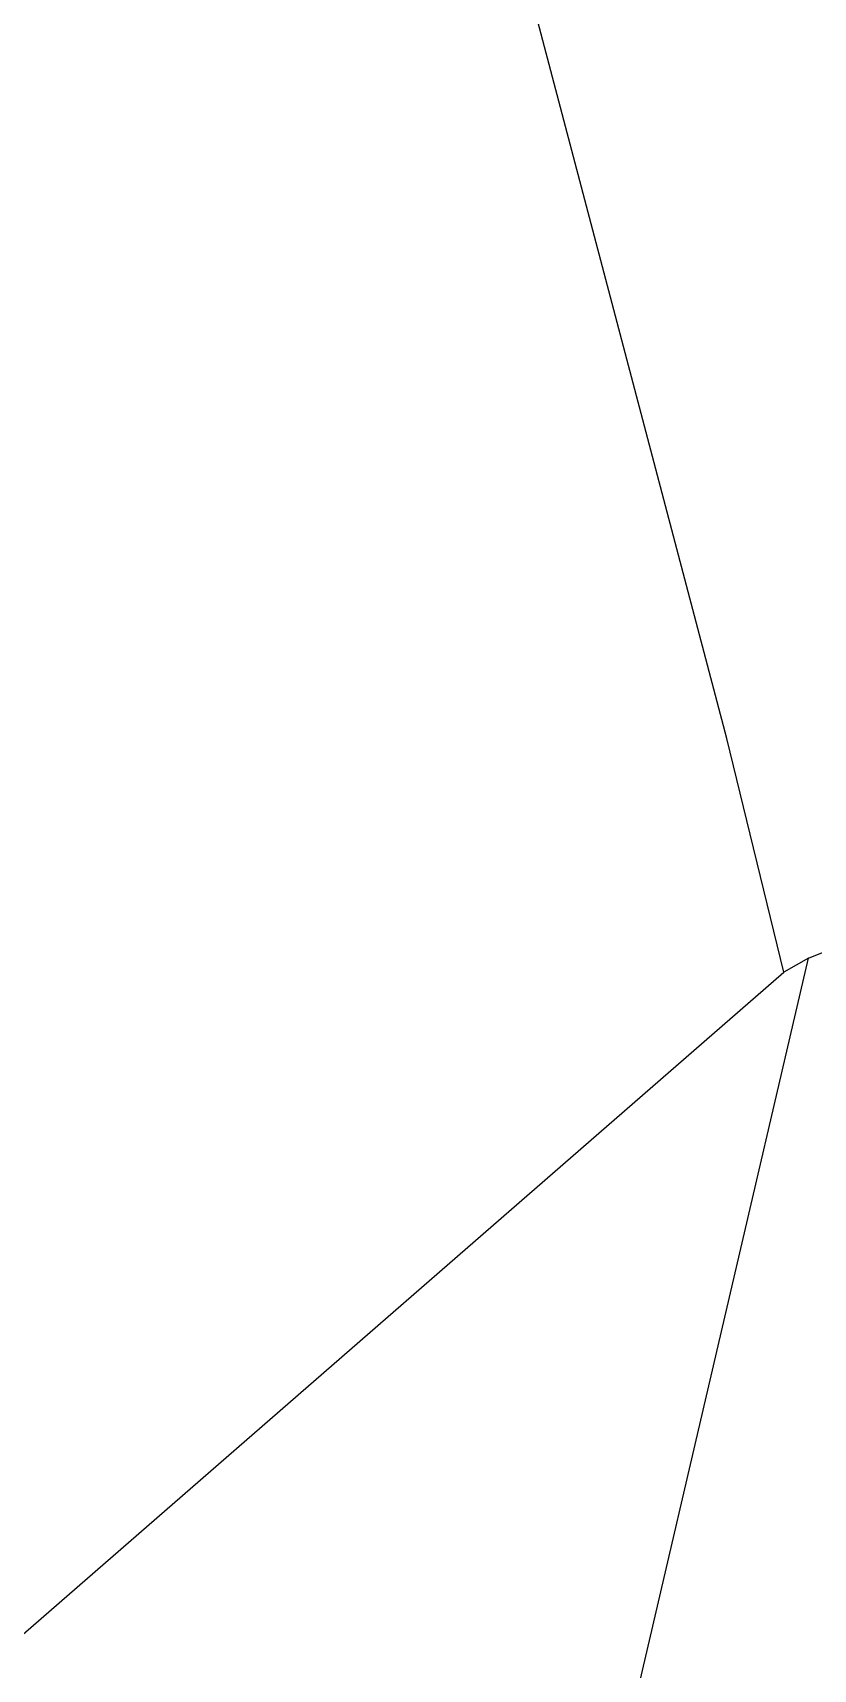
# Model space of a CAD drawing. Header units: metres. Extents: x 291974 to 293244, y 2020596 to 2023640.
# Drawn here: x 292362.8 to 292424.6, y 2021384.1 to 2021513.7 of the extents above; entities that cross this region are included whole.
import ezdxf

# ---------------------------------------------------------------- set-up
doc = ezdxf.new("R2010")
doc.units = ezdxf.units.M
doc.header["$MEASUREMENT"] = 0
doc.layers.add('POLY_PARCEL', color=6, linetype='Continuous')

msp = doc.modelspace()

# ---------------------------------------------------------------- linework, layer by layer
at = {"layer": 'POLY_PARCEL'}
for p, q in [((292417.78, 2021457.83), (292399.34, 2021527.8)), ((292424.23, 2021440.45), (292476.76, 2021461.68)), ((292422.28, 2021439.33), (292417.78, 2021457.83)), ((292410.13, 2021379.89), (292424.23, 2021440.45)), ((292424.23, 2021440.45), (292422.28, 2021439.33)), ((292354.99, 2021380.79), (292422.28, 2021439.33))]:
    msp.add_line(p, q, dxfattribs=at)

doc.saveas('drawing.dxf')
